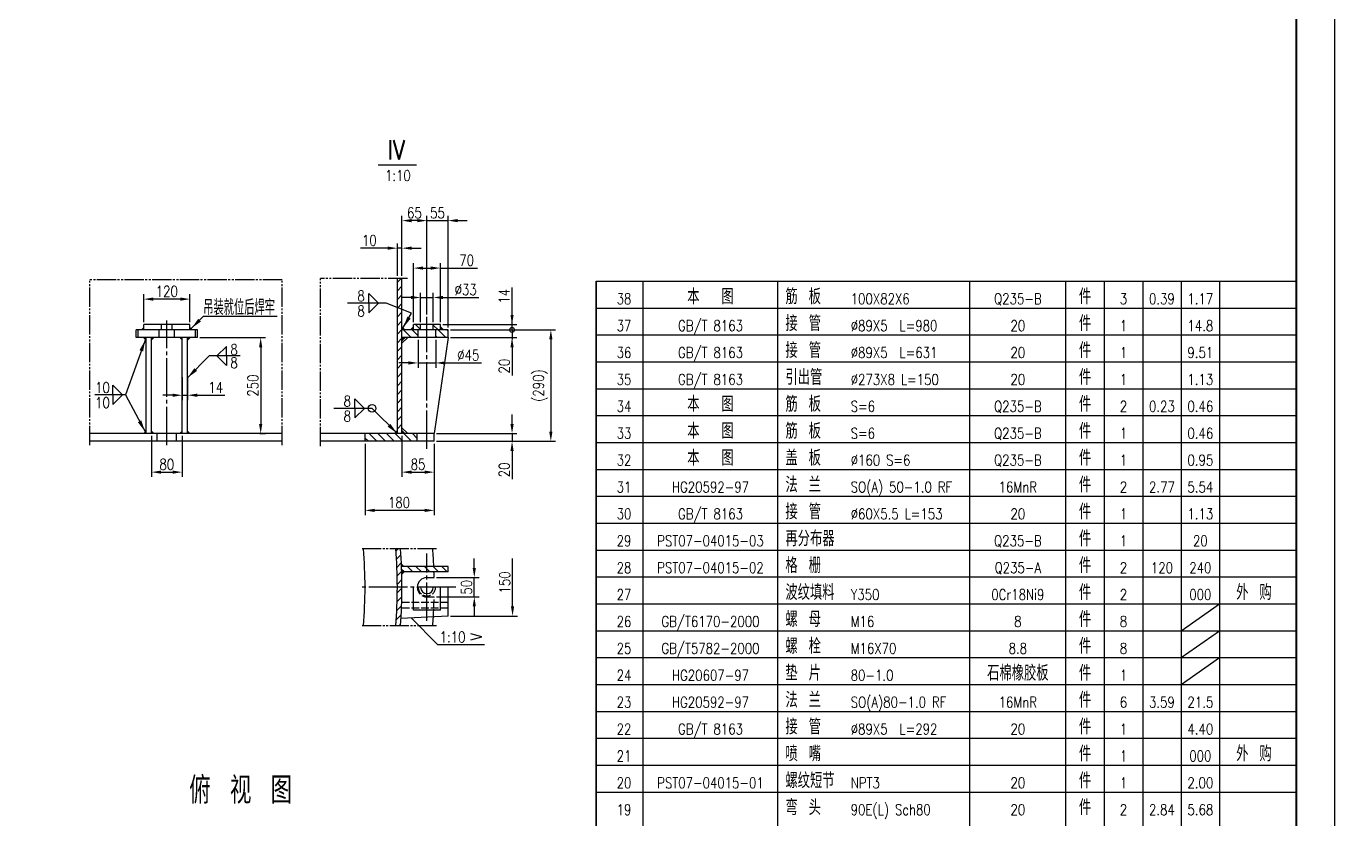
# Model space of a CAD drawing. Header units: millimetres. Extents: x 0 to 1411, y 0 to 841.
# Drawn here: x 253.4 to 594, y 199.7 to 406.1 of the extents above; entities that cross this region are included whole.
import ezdxf
from ezdxf.enums import TextEntityAlignment as Align

# ---------------------------------------------------------------- set-up
doc = ezdxf.new("R2010")
doc.units = ezdxf.units.MM
for name, pattern in [('CENTER', [12.6, 10, -0.8, 1, -0.8]), ('DASHED', [5, 4, -1]), ('PHANTOM', [14.4, 10, -0.8, 1, -0.8, 1, -0.8])]:
    doc.linetypes.add(name, pattern=pattern)
for name, color, linetype in [('1', 2, 'CENTER'), ('2', 1, 'Continuous'), ('3', 3, 'DASHED'), ('4', 7, 'PHANTOM')]:
    doc.layers.add(name, color=color, linetype=linetype)
doc.styles.add('HZ', font='txt.shx', dxfattribs={"width": 0.8, "bigfont": 'hztxt.shx'})
doc.styles.add('ROMANS', font='romans.shx', dxfattribs={"width": 0.8})
doc.dimstyles.new('ISO-25', dxfattribs={"dimtxt": 2.8, "dimasz": 2.5, "dimexe": 1.25, "dimexo": 0.625, "dimtad": 1, "dimtxsty": 'ROMANS', "dimcen": 2.5, "dimadec": 0, "dimazin": 0, "dimtfac": 1, "dimtmove": 0, "dimatfit": 3, "dimfxl": 0, "dimarcsym": 0})
pattern_1 = [(45, (0, 50), (-1.122532, 1.122532), [])]
pattern_2 = [(135, (0, 50), (-1.122532, -1.122532), [])]

# ---------------------------------------------------------------- blocks, each defined once
blk = doc.blocks.new('*D69')
at = {"color": 0, "lineweight": -2}
for p, q in [((379.85, 302.5), (379.85, 305)), ((360.23, 300), (381.1, 300)), ((379.85, 300), (379.85, 298)), ((360.23, 298), (381.1, 298)), ((379.85, 295.5), (379.85, 288.12))]:
    blk.add_line(p, q, dxfattribs=at)
at = {"color": 0}
for points in [[(379.44, 302.5), (380.27, 302.5), (379.85, 300)], [(379.44, 295.5), (380.27, 295.5), (379.85, 298)]]:
    blk.add_solid(points, dxfattribs=at)
at = {"layer": 'DEFPOINTS', "color": 0}
for p in [(359.6, 300), (359.6, 298), (379.85, 298)]:
    blk.add_point(p, dxfattribs=at)
at = {"color": 0, "insert": (377.83, 290.56), "char_height": 2.8, "attachment_point": 5, "rotation": 90, "line_spacing_factor": 4, "style": 'ROMANS'}
blk.add_mtext('20', dxfattribs=at)
blk = doc.blocks.new('*D70')
at = {"color": 0, "lineweight": -2}
for p, q in [((363.83, 327), (391.2, 327)), ((389.95, 324.5), (389.95, 300.5)), ((360.23, 298), (391.2, 298))]:
    blk.add_line(p, q, dxfattribs=at)
at = {"color": 0}
for points in [[(389.53, 324.5), (390.37, 324.5), (389.95, 327)], [(389.53, 300.5), (390.37, 300.5), (389.95, 298)]]:
    blk.add_solid(points, dxfattribs=at)
at = {"layer": 'DEFPOINTS', "color": 0}
for p in [(363.2, 327), (359.6, 298), (389.95, 298)]:
    blk.add_point(p, dxfattribs=at)
at = {"color": 0, "insert": (387.19, 312.5), "char_height": 2.8, "attachment_point": 5, "rotation": 90, "line_spacing_factor": 4, "style": 'ROMANS'}
blk.add_mtext('(290)', dxfattribs=at)
blk = doc.blocks.new('_DotSmall')
at = {"color": 0, "linetype": 'ByBlock', "const_width": 0.5}
blk.add_lwpolyline([(-0.0625, 0, 1), (0.0625, 0, 1)], format="xyb", close=True, dxfattribs=at)
blk = doc.blocks.new('*D71')
at = {"color": 0, "lineweight": -2}
for p, q in [((363.83, 327), (381.1, 327)), ((379.85, 327), (379.85, 329.5)), ((379.85, 327), (379.85, 325)), ((363.83, 325), (381.1, 325)), ((379.85, 322.5), (379.85, 315.12))]:
    blk.add_line(p, q, dxfattribs=at)
at = {"color": 0}
blk.add_solid([(379.44, 322.5), (380.27, 322.5), (379.85, 325)], dxfattribs=at)
at = {"layer": 'DEFPOINTS', "color": 0}
for p in [(363.2, 327), (363.2, 325), (379.85, 325)]:
    blk.add_point(p, dxfattribs=at)
at = {"color": 0, "lineweight": -2, "xscale": 2.5, "yscale": 2.5, "zscale": 2.5, "rotation": 270}
blk.add_blockref('_DotSmall', (379.85, 327), dxfattribs=at)
at = {"color": 0, "insert": (377.83, 317.56), "char_height": 2.8, "attachment_point": 5, "rotation": 90, "line_spacing_factor": 4, "style": 'ROMANS'}
blk.add_mtext('20', dxfattribs=at)
blk = doc.blocks.new('*D72')
at = {"color": 0, "lineweight": -2}
for p, q in [((379.85, 330.9), (379.85, 338.06)), ((361.83, 328.4), (381.1, 328.4)), ((363.83, 327), (381.1, 327)), ((379.85, 327), (379.85, 328.4)), ((379.85, 327), (379.85, 324.5))]:
    blk.add_line(p, q, dxfattribs=at)
at = {"color": 0}
blk.add_solid([(379.44, 330.9), (380.27, 330.9), (379.85, 328.4)], dxfattribs=at)
at = {"layer": 'DEFPOINTS', "color": 0}
for p in [(361.2, 328.4), (363.2, 327), (379.85, 328.4)]:
    blk.add_point(p, dxfattribs=at)
at = {"color": 0, "lineweight": -2, "xscale": 2.5, "yscale": 2.5, "zscale": 2.5, "rotation": 90}
blk.add_blockref('_DotSmall', (379.85, 327), dxfattribs=at)
at = {"color": 0, "insert": (377.83, 335.73), "char_height": 2.8, "attachment_point": 5, "rotation": 90, "line_spacing_factor": 4, "style": 'ROMANS'}
blk.add_mtext('14', dxfattribs=at)
blk = doc.blocks.new('*D73')
at = {"color": 0, "lineweight": -2}
for p, q in [((353.55, 335.43), (351.05, 335.43)), ((356.05, 329.03), (356.05, 336.68)), ((356.05, 335.43), (359.35, 335.43)), ((359.35, 329.03), (359.35, 336.68)), ((361.85, 335.43), (371.25, 335.43))]:
    blk.add_line(p, q, dxfattribs=at)
at = {"color": 0}
for points in [[(353.55, 335.85), (353.55, 335.02), (356.05, 335.43)], [(361.85, 335.85), (361.85, 335.02), (359.35, 335.43)]]:
    blk.add_solid(points, dxfattribs=at)
at = {"layer": 'DEFPOINTS', "color": 0}
for p in [(359.35, 335.43), (356.05, 328.4), (359.35, 328.4)]:
    blk.add_point(p, dxfattribs=at)
at = {"color": 0, "insert": (367.8, 336.06), "char_height": 2.8, "attachment_point": 8, "line_spacing_factor": 0.25, "style": 'ROMANS'}
blk.add_mtext('%%C33', dxfattribs=at)
blk = doc.blocks.new('*D74')
at = {"color": 0, "lineweight": -2}
for p, q in [((354.2, 329.03), (354.2, 344.34)), ((361.2, 329.03), (361.2, 344.34)), ((356.7, 343.09), (358.7, 343.09)), ((361.2, 343.09), (370.82, 343.09))]:
    blk.add_line(p, q, dxfattribs=at)
at = {"color": 0}
for points in [[(356.7, 343.51), (356.7, 342.67), (354.2, 343.09)], [(358.7, 343.51), (358.7, 342.67), (361.2, 343.09)]]:
    blk.add_solid(points, dxfattribs=at)
at = {"layer": 'DEFPOINTS', "color": 0}
for p in [(361.2, 343.09), (354.2, 328.4), (361.2, 328.4)]:
    blk.add_point(p, dxfattribs=at)
at = {"color": 0, "insert": (367.26, 345.11), "char_height": 2.8, "attachment_point": 5, "line_spacing_factor": 4, "style": 'ROMANS'}
blk.add_mtext(' 70', dxfattribs=at)
blk = doc.blocks.new('*D75')
at = {"color": 0, "lineweight": -2}
for p, q in [((351.2, 341.03), (351.2, 356.69)), ((355.2, 355.44), (353.7, 355.44)), ((357.7, 331.03), (357.7, 356.69))]:
    blk.add_line(p, q, dxfattribs=at)
at = {"color": 0}
for points in [[(353.7, 355.86), (353.7, 355.02), (351.2, 355.44)], [(355.2, 355.86), (355.2, 355.02), (357.7, 355.44)]]:
    blk.add_solid(points, dxfattribs=at)
at = {"layer": 'DEFPOINTS', "color": 0}
for p in [(351.2, 355.44), (351.2, 340.4), (357.7, 330.4)]:
    blk.add_point(p, dxfattribs=at)
at = {"color": 0, "insert": (354.45, 357.47), "char_height": 2.8, "attachment_point": 5, "line_spacing_factor": 4, "style": 'ROMANS'}
blk.add_mtext('65', dxfattribs=at)
blk = doc.blocks.new('*D76')
at = {"color": 0, "lineweight": -2}
for p, q in [((355.2, 355.44), (352.7, 355.44)), ((357.7, 331.03), (357.7, 356.69)), ((357.7, 355.44), (363.2, 355.44)), ((363.2, 327.62), (363.2, 356.69)), ((365.7, 355.44), (368.2, 355.44))]:
    blk.add_line(p, q, dxfattribs=at)
at = {"color": 0}
for points in [[(355.2, 355.86), (355.2, 355.02), (357.7, 355.44)], [(365.7, 355.86), (365.7, 355.02), (363.2, 355.44)]]:
    blk.add_solid(points, dxfattribs=at)
at = {"layer": 'DEFPOINTS', "color": 0}
for p in [(363.2, 355.44), (357.7, 330.4), (363.2, 327)]:
    blk.add_point(p, dxfattribs=at)
at = {"color": 0, "insert": (360.45, 357.47), "char_height": 2.8, "attachment_point": 5, "line_spacing_factor": 4, "style": 'ROMANS'}
blk.add_mtext('55', dxfattribs=at)
blk = doc.blocks.new('*D77')
at = {"color": 0, "lineweight": -2}
for p, q in [((341.6, 297.38), (341.6, 278.76)), ((359.6, 297.38), (359.6, 278.76)), ((357.1, 280.01), (344.1, 280.01))]:
    blk.add_line(p, q, dxfattribs=at)
at = {"color": 0}
for points in [[(344.1, 280.43), (344.1, 279.59), (341.6, 280.01)], [(357.1, 280.43), (357.1, 279.59), (359.6, 280.01)]]:
    blk.add_solid(points, dxfattribs=at)
at = {"layer": 'DEFPOINTS', "color": 0}
for p in [(341.6, 298), (359.6, 298), (341.6, 280.01)]:
    blk.add_point(p, dxfattribs=at)
at = {"color": 0, "insert": (353.32, 280.64), "char_height": 2.8, "attachment_point": 9, "line_spacing_factor": 4, "style": 'ROMANS'}
blk.add_mtext('180', dxfattribs=at)
blk = doc.blocks.new('*D78')
at = {"color": 0, "lineweight": -2}
for p, q in [((351.2, 299.38), (351.2, 288.72)), ((359.6, 297.38), (359.6, 288.72)), ((353.7, 289.97), (357.1, 289.97))]:
    blk.add_line(p, q, dxfattribs=at)
at = {"color": 0}
for points in [[(353.7, 290.39), (353.7, 289.55), (351.2, 289.97)], [(357.1, 290.39), (357.1, 289.55), (359.6, 289.97)]]:
    blk.add_solid(points, dxfattribs=at)
at = {"layer": 'DEFPOINTS', "color": 0}
for p in [(351.2, 300), (359.6, 298), (359.6, 289.97)]:
    blk.add_point(p, dxfattribs=at)
at = {"color": 0, "insert": (355.4, 292), "char_height": 2.8, "attachment_point": 5, "line_spacing_factor": 4, "style": 'ROMANS'}
blk.add_mtext('85', dxfattribs=at)
blk = doc.blocks.new('*D79')
at = {"color": 0, "lineweight": -2}
for p, q in [((286, 299.38), (286, 288.72)), ((294, 299.38), (294, 288.72)), ((288.5, 289.97), (291.5, 289.97))]:
    blk.add_line(p, q, dxfattribs=at)
at = {"color": 0}
for points in [[(288.5, 290.38), (288.5, 289.55), (286, 289.97)], [(291.5, 290.38), (291.5, 289.55), (294, 289.97)]]:
    blk.add_solid(points, dxfattribs=at)
at = {"layer": 'DEFPOINTS', "color": 0}
for p in [(286, 300), (294, 300), (294, 289.97)]:
    blk.add_point(p, dxfattribs=at)
at = {"color": 0, "insert": (290, 291.99), "char_height": 2.8, "attachment_point": 5, "line_spacing_factor": 4, "style": 'ROMANS'}
blk.add_mtext('80', dxfattribs=at)
blk = doc.blocks.new('*D80')
at = {"color": 0, "lineweight": -2}
for p, q in [((294, 314.71), (294, 308.74)), ((295.4, 314.62), (295.4, 308.74)), ((291.5, 309.99), (289, 309.99)), ((294, 309.99), (295.4, 309.99)), ((297.9, 309.99), (305.06, 309.99))]:
    blk.add_line(p, q, dxfattribs=at)
at = {"color": 0}
for points in [[(291.5, 310.4), (291.5, 309.57), (294, 309.99)], [(297.9, 310.4), (297.9, 309.57), (295.4, 309.99)]]:
    blk.add_solid(points, dxfattribs=at)
at = {"layer": 'DEFPOINTS', "color": 0}
for p in [(294, 315.33), (295.4, 315.25), (295.4, 309.99)]:
    blk.add_point(p, dxfattribs=at)
at = {"color": 0, "insert": (302.73, 312.01), "char_height": 2.8, "attachment_point": 5, "line_spacing_factor": 4, "style": 'ROMANS'}
blk.add_mtext('14', dxfattribs=at)
blk = doc.blocks.new('*D81')
at = {"color": 0, "lineweight": -2}
for p, q in [((284, 329.03), (284, 336.26)), ((293.5, 335.01), (286.5, 335.01)), ((296, 329.03), (296, 336.26))]:
    blk.add_line(p, q, dxfattribs=at)
at = {"color": 0}
for points in [[(286.5, 335.43), (286.5, 334.59), (284, 335.01)], [(293.5, 335.43), (293.5, 334.59), (296, 335.01)]]:
    blk.add_solid(points, dxfattribs=at)
at = {"layer": 'DEFPOINTS', "color": 0}
for p in [(284, 335.01), (284, 328.4), (296, 328.4)]:
    blk.add_point(p, dxfattribs=at)
at = {"color": 0, "insert": (290, 337.03), "char_height": 2.8, "attachment_point": 5, "line_spacing_factor": 4, "style": 'ROMANS'}
blk.add_mtext('120', dxfattribs=at)
blk = doc.blocks.new('*D82')
at = {"color": 0, "lineweight": -2}
for p, q in [((355.4, 324.38), (355.4, 317.14)), ((360, 324.38), (360, 317.14)), ((352.9, 318.39), (350.4, 318.39)), ((355.4, 318.39), (360, 318.39)), ((362.5, 318.39), (371.9, 318.39))]:
    blk.add_line(p, q, dxfattribs=at)
at = {"color": 0}
for points in [[(352.9, 318.81), (352.9, 317.98), (355.4, 318.39)], [(362.5, 318.81), (362.5, 317.98), (360, 318.39)]]:
    blk.add_solid(points, dxfattribs=at)
at = {"layer": 'DEFPOINTS', "color": 0}
for p in [(355.4, 325), (360, 325), (360, 318.39)]:
    blk.add_point(p, dxfattribs=at)
at = {"color": 0, "insert": (368.45, 320.42), "char_height": 2.8, "attachment_point": 5, "line_spacing_factor": 4, "style": 'ROMANS'}
blk.add_mtext('%%C45', dxfattribs=at)
blk = doc.blocks.new('*D83')
at = {"color": 0, "lineweight": -2}
for p, q in [((347.5, 348.27), (340.44, 348.27)), ((350, 341.03), (350, 349.52)), ((351.2, 348.27), (350, 348.27)), ((351.2, 341.03), (351.2, 349.52)), ((353.7, 348.27), (356.2, 348.27))]:
    blk.add_line(p, q, dxfattribs=at)
at = {"color": 0}
for points in [[(347.5, 348.68), (347.5, 347.85), (350, 348.27)], [(353.7, 348.68), (353.7, 347.85), (351.2, 348.27)]]:
    blk.add_solid(points, dxfattribs=at)
at = {"layer": 'DEFPOINTS', "color": 0}
for p in [(350, 348.27), (350, 340.4), (351.2, 340.4)]:
    blk.add_point(p, dxfattribs=at)
at = {"color": 0, "insert": (342.72, 350.29), "char_height": 2.8, "attachment_point": 5, "line_spacing_factor": 4, "style": 'ROMANS'}
blk.add_mtext('10', dxfattribs=at)
blk = doc.blocks.new('*D84')
at = {"color": 0, "lineweight": -2}
for p, q in [((298.63, 325), (315.68, 325)), ((314.43, 322.5), (314.43, 302.5)), ((314.18, 300), (315.68, 300))]:
    blk.add_line(p, q, dxfattribs=at)
at = {"color": 0}
for points in [[(314.01, 322.5), (314.84, 322.5), (314.43, 325)], [(314.01, 302.5), (314.84, 302.5), (314.43, 300)]]:
    blk.add_solid(points, dxfattribs=at)
at = {"layer": 'DEFPOINTS', "color": 0}
for p in [(298, 325), (313.56, 300), (314.43, 300)]:
    blk.add_point(p, dxfattribs=at)
at = {"color": 0, "insert": (313.8, 312.5), "char_height": 2.8, "attachment_point": 8, "rotation": 90, "line_spacing_factor": 0.25, "style": 'ROMANS'}
blk.add_mtext('250', dxfattribs=at)
blk = doc.blocks.new('*D85')
at = {"color": 0, "lineweight": -2}
for p, q in [((370.03, 265), (370.03, 267.5)), ((360.2, 262.5), (371.28, 262.5)), ((370.03, 257.5), (370.03, 262.5)), ((360.2, 257.5), (371.28, 257.5)), ((370.03, 255), (370.03, 252.5))]:
    blk.add_line(p, q, dxfattribs=at)
at = {"color": 0}
for points in [[(369.61, 265), (370.44, 265), (370.03, 262.5)], [(369.61, 255), (370.44, 255), (370.03, 257.5)]]:
    blk.add_solid(points, dxfattribs=at)
at = {"layer": 'DEFPOINTS', "color": 0}
for p in [(359.58, 262.5), (370.03, 262.5), (359.58, 257.5)]:
    blk.add_point(p, dxfattribs=at)
at = {"color": 0, "insert": (368, 260), "char_height": 2.8, "attachment_point": 5, "rotation": 90, "style": 'ROMANS'}
blk.add_mtext('50', dxfattribs=at)
blk = doc.blocks.new('*D86')
at = {"color": 0, "lineweight": -2}
for p, q in [((379.98, 255), (379.98, 267.5)), ((363.83, 252.5), (381.23, 252.5))]:
    blk.add_line(p, q, dxfattribs=at)
at = {"color": 0}
blk.add_solid([(379.57, 255), (380.4, 255), (379.98, 252.5)], dxfattribs=at)
at = {"layer": 'DEFPOINTS', "color": 0}
for p in [(363.2, 267.5), (379.98, 267.5), (363.2, 252.5)]:
    blk.add_point(p, dxfattribs=at)
at = {"color": 0, "insert": (377.96, 261.25), "char_height": 2.8, "attachment_point": 5, "rotation": 90, "style": 'ROMANS'}
blk.add_mtext('150', dxfattribs=at)
blk = doc.blocks.new('_None')

msp = doc.modelspace()

# ---------------------------------------------------------------- hatches: boundary and pattern name
h = msp.add_hatch()
h.set_pattern_fill('ANSI31', color=256, scale=0.5, style=0)
h.set_pattern_definition(pattern_1)
h.paths.add_polyline_path([(351.2, 340.4), (350, 340.4), (350, 332.7882), (351.2, 332.31531)])
h.paths.add_polyline_path([(350, 300), (351.2, 300), (351.2, 332.31531), (350, 332.7882)])
h = msp.add_hatch()
h.set_pattern_fill('ANSI31', color=256, scale=0.5, angle=90, style=0)
h.set_pattern_definition(pattern_2)
h.paths.add_polyline_path([(355.4, 327), (351.2, 327), (351.2, 325), (355.4, 325)])
h.paths.add_polyline_path([(363.2, 325), (363.2, 327), (360, 327), (360, 325)])
h = msp.add_hatch()
h.set_pattern_fill('ANSI31', color=256, scale=0.5, angle=90, style=0)
h.set_pattern_definition(pattern_2)
h.paths.add_polyline_path([(354.2, 328.4), (354.2, 327), (356.05, 327), (356.05, 328.4)])
h.paths.add_polyline_path([(359.35, 328.4), (359.35, 327), (361.2, 327), (361.2, 328.4)])
h = msp.add_hatch()
h.set_pattern_fill('ANSI31', color=256, scale=0.5, angle=90, style=0)
h.set_pattern_definition(pattern_2)
h.paths.add_polyline_path([(355.2, 298), (355.2, 300), (341.6, 300), (341.6, 298)])
h = msp.add_hatch()
h.set_pattern_fill('ANSI31', color=256, scale=0.5, style=0)
h.set_pattern_definition(pattern_1)
h.paths.add_polyline_path([(350.78675, 270), (349.58261, 270, -0.020860547), (350, 260), (351.2, 260, 0.020653474)])
h.paths.add_polyline_path([(351.2, 260), (350, 260, -0.020860547), (349.58261, 250), (350.78675, 250, 0.020653474)])
h = msp.add_hatch()
h.set_pattern_fill('ANSI31', color=256, scale=0.5, angle=90, style=0)
h.set_pattern_definition(pattern_2)
h.paths.add_polyline_path([(351.07964, 265.4, -0.002889987), (351.13398, 264), (357.7, 264), (357.7, 265.4)])
h.paths.add_polyline_path([(363.2, 264), (363.2, 265.4), (357.7, 265.4), (357.7, 264)])

# ---------------------------------------------------------------- linework, layer by layer
for p, q in [((594, 0), (594, 841)), ((345, 370), (355, 370)), ((401.75, 339.6875), (584, 339.6875)), ((404, 339.6875), (584, 339.6875)), ((404, 339.6875), (584, 339.6875)), ((404, 339.6875), (584, 339.6875)), ((404, 339.6875), (584, 339.6875)), ((404, 339.6875), (584, 339.6875)), ((404, 339.6875), (584, 339.6875)), ((404, 339.6875), (584, 339.6875)), ((404, 339.6875), (584, 339.6875)), ((414, 65.6875), (414, 339.6875)), ((449, 65.6875), (449, 339.6875)), ((499, 65.6875), (499, 339.6875)), ((524, 65.6875), (524, 339.6875)), ((534, 339.6875), (534, 65.6875)), ((544, 339.6875), (544, 65.6875)), ((554, 339.6875), (554, 65.6875)), ((564, 339.6875), (564, 65.6875)), ((584, 65.6875), (584, 339.6875)), ((401.75, 332.6875), (584, 332.6875)), ((401.75, 325.6875), (584, 325.6875)), ((401.75, 318.6875), (584, 318.6875)), ((401.75, 311.6875), (584, 311.6875)), ((401.75, 304.6875), (584, 304.6875)), ((401.75, 297.6875), (584, 297.6875)), ((401.75, 290.6875), (584, 290.6875)), ((401.75, 283.6875), (584, 283.6875)), ((401.75, 276.6875), (584, 276.6875)), ((401.75, 269.6875), (584, 269.6875)), ((401.75, 262.6875), (584, 262.6875)), ((401.75, 255.6875), (584, 255.6875)), ((554, 248.6875), (564, 255.6875)), ((401.75, 248.6875), (584, 248.6875)), ((554, 241.6875), (564, 248.6875)), ((401.75, 241.6875), (584, 241.6875)), ((554, 234.6875), (564, 241.6875)), ((401.75, 234.6875), (584, 234.6875)), ((401.75, 227.6875), (584, 227.6875)), ((401.75, 220.6875), (584, 220.6875)), ((401.75, 213.6875), (584, 213.6875)), ((401.75, 206.6875), (584, 206.6875))]:
    msp.add_line(p, q)
at = {"ltscale": 0.5}
for p, q in [((347.04672, 333.95201), (337.04672, 333.95201)), ((342.57476, 333.95201), (342.57476, 336.45201)), ((342.57476, 336.45201), (345.07476, 333.95201)), ((342.57476, 333.95201), (342.57476, 331.45201)), ((342.57476, 331.45201), (345.07476, 333.95201)), ((353.7, 331.33013), (347.04672, 333.95201)), ((296, 327), (299.53553, 330.53553)), ((299.53553, 330.53553), (318.72703, 330.53553)), ((351.2, 327), (353.7, 331.33013)), ((284.6, 325), (279.27069, 310.08683)), ((295.4, 314.54479), (301.05685, 320.20164)), ((309.05685, 320.20164), (301.05685, 320.20164)), ((305.53167, 322.70164), (303.03167, 320.20164)), ((305.53167, 317.70164), (303.03167, 320.20164)), ((305.53167, 320.20164), (305.53167, 322.70164)), ((305.53167, 320.20164), (305.53167, 317.70164)), ((279.27069, 310.08683), (271.27069, 310.08683)), ((275.98851, 310.08683), (275.98851, 312.58683)), ((275.98851, 312.58683), (278.48851, 310.08683)), ((275.98851, 310.08683), (275.98851, 307.58683)), ((275.98851, 307.58683), (278.48851, 310.08683)), ((279.27069, 310.08683), (284.6, 300)), ((343.43372, 306.56628), (333.43372, 306.56628)), ((338.96176, 306.56628), (338.96176, 309.06628)), ((338.96176, 309.06628), (341.46176, 306.56628)), ((338.96176, 306.56628), (338.96176, 304.06628)), ((338.96176, 304.06628), (341.46176, 306.56628)), ((350, 300), (343.43372, 306.56628)), ((353.58542, 252.01927), (360.47284, 245.13185)), ((372.02131, 247.0643), (369.12354, 247.84075)), ((369.12354, 246.28784), (372.02131, 247.0643)), ((360.47284, 245.13185), (372.68254, 245.13185))]:
    msp.add_line(p, q, dxfattribs=at)
at = {"const_width": 0.5}
msp.add_lwpolyline([(25, 10), (584, 10), (584, 831), (25, 831)], close=True, dxfattribs=at)
at = {"ltscale": 0.5}
msp.add_circle((343.43372, 306.56628), 1, dxfattribs=at)
for points in [[(351.55355, 327.61237), (352.62054, 330.46045), (353.48657, 329.96045)], [(284, 327.85), (284, 327), (283.15, 327)], [(296, 327.85), (296, 327), (296.85, 327)], [(296.425, 327.425), (298.89987, 329.19277), (298.19277, 329.89987)], [(352.2, 327), (351.2, 327), (351.2, 328)], [(354.2, 328), (354.2, 327), (353.2, 327)], [(361.2, 328), (361.2, 327), (362.2, 327)], [(284.37622, 324.37378), (283.83751, 321.38049), (282.89584, 321.717)], [(283.75, 325), (284.6, 325), (284.6, 324.15)], [(286, 325), (286, 324.15), (286.85, 325)], [(294, 325), (294, 324.15), (293.15, 325)], [(296.25, 325), (295.4, 325), (295.4, 324.15)], [(352.2, 325), (351.2, 325), (351.2, 324)], [(295.4, 314.54479), (297.16777, 317.01966), (297.87487, 316.31255)], [(284.30616, 300.55616), (282.46262, 302.97512), (283.3468, 303.44227)], [(284.6, 300.85), (284.6, 300), (283.75, 300)], [(286, 300.85), (286, 300), (286.85, 300)], [(294, 300.85), (294, 300), (293.15, 300)], [(295.4, 300.85), (295.4, 300), (296.25, 300)], [(349.95097, 300.04903), (347.4761, 301.8168), (348.1832, 302.5239)], [(350, 301), (350, 300), (349, 300)], [(351.2, 301), (351.2, 300), (352.2, 300)], [(351.05242, 266.25), (351.0884, 265.4), (351.93903, 265.4)], [(351.98433, 264), (351.13398, 264), (351.13398, 263.15)]]:
    msp.add_solid(points, dxfattribs=at)
at = {"layer": '1', "color": 0}
for p, q in [((357.7, 296), (357.7, 330.4)), ((290, 297), (290, 329.4)), ((357.7, 251.22375), (357.7, 268.77625)), ((365.2, 260), (340.6, 260))]:
    msp.add_line(p, q, dxfattribs=at)
at = {"layer": '2', "ltscale": 0.5}
for p, q in [((350, 300), (350, 340.4)), ((351.2, 300), (351.2, 340.4)), ((298, 327), (282, 327)), ((282, 325), (282, 327)), ((282.5, 325), (282.5, 327)), ((296, 328.4), (284, 328.4)), ((284, 327), (284, 328.4)), ((296, 327), (296, 328.4)), ((297.5, 325), (297.5, 327)), ((298, 325), (298, 327)), ((363.2, 327), (351.2, 327)), ((361.2, 328.4), (354.2, 328.4)), ((354.2, 327), (354.2, 328.4)), ((355.4, 325), (355.4, 327)), ((356.05, 327), (356.05, 328.4)), ((359.35, 327), (359.35, 328.4)), ((360, 325), (360, 327)), ((361.2, 327), (361.2, 328.4)), ((363.2, 325), (363.2, 327)), ((298, 325), (282, 325)), ((284.6, 300), (284.6, 325)), ((286, 300), (286, 325)), ((294, 300), (294, 325)), ((295.4, 300), (295.4, 325)), ((363.2, 325), (351.2, 325)), ((352.7, 325), (351.2, 323.5)), ((363.2, 325), (359.6, 300)), ((320, 300), (270, 300)), ((287.5, 298), (287.5, 300)), ((292.5, 298), (292.5, 300)), ((359.6, 300), (330, 300)), ((341.6, 298), (341.6, 300)), ((351.2, 301.5), (352.7, 300)), ((355.2, 298), (355.2, 300)), ((359.6, 298), (359.6, 300)), ((320, 298), (270, 298)), ((359.6, 298), (330, 298)), ((363.2, 265.4), (351.0884, 265.4)), ((363.2, 264), (351.13398, 264)), ((357.7, 262.5), (359.57589, 262.5)), ((363.2, 264), (363.2, 265.4)), ((354.2, 254), (354.2, 260)), ((361.2, 254), (361.2, 260)), ((363.2, 252.5), (363.2, 260)), ((363.2, 252.5), (350.92812, 251.88641)), ((361.2, 254), (354.2, 254))]:
    msp.add_line(p, q, dxfattribs=at)
at = {"layer": '2', "const_width": 0.5}
msp.add_lwpolyline([(401.75, 65.6875), (401.75, 339.6875)], dxfattribs=at)
at = {"layer": '2', "ltscale": 0.5}
for centre, radius, start, end in [((230, 260), 111.6, 354.8590743, 5.1409257), ((230, 260), 120, 355.2198082, 4.7801918), ((230, 260), 121.2, 355.2672453, 4.7327547), ((230, 260), 129.6, 2.3880155, 4.4253693), ((357.7, 260), 2.5, 90, 180), ((230, 260), 129.6, 1.1053112, 1.7686691), ((357.7, 260), 1.65, 180, 0), ((230, 260), 129.6, 355.5746307, 356.5976458)]:
    msp.add_arc(centre, radius, start, end, dxfattribs=at)
at = {"layer": '3', "color": 0, "ltscale": 0.5}
for p, q in [((288, 325), (288, 327)), ((288.65, 327), (288.65, 328.4)), ((291.35, 327), (291.35, 328.4)), ((292, 325), (292, 327)), ((363.2, 256), (351.13398, 256)), ((357.7, 257.5), (359.57589, 257.5)), ((363.2, 254.6), (351.0884, 254.6))]:
    msp.add_line(p, q, dxfattribs=at)
for centre, radius, start, end in [((357.7, 260), 2.5, 180, 270), ((357.7, 260), 2.25, 180, 0), ((230, 260), 129.6, 356.5976458, 358.8946888)]:
    msp.add_arc(centre, radius, start, end, dxfattribs=at)
at = {"layer": '4', "ltscale": 0.5}
for p, q in [((270, 297), (270, 340)), ((320, 340), (270, 340)), ((320, 297), (320, 340)), ((352.61067, 340.4), (330, 340.4)), ((330, 296.73594), (330, 340.4)), ((360.21659, 270), (340.6, 270)), ((360.21659, 250), (340.6, 250))]:
    msp.add_line(p, q, dxfattribs=at)

# ---------------------------------------------------------------- texts
at = {"ltscale": 0.5, "style": 'ROMANS', "width": 0.8}
msp.add_text('1:10', height=2.8, dxfattribs=at).set_placement((350.14244, 365.77261), align=Align.CENTER)
at = {"ltscale": 0.5}
for s, height, style, width, p in [('8', 2.8, 'ROMANS', 0.8, (339.60701, 334.45201)), ('吊装就位后焊牢', 4, 'HZ', 0.666667, (299.47445, 330.87326)), ('8', 2.8, 'ROMANS', 0.8, (339.60701, 330.5176)), ('8', 2.8, 'ROMANS', 0.8, (306.54786, 320.47285)), ('8', 2.8, 'ROMANS', 0.8, (306.54786, 317.04177)), ('10', 2.8, 'ROMANS', 0.8, (271.33694, 310.58683)), ('10', 2.8, 'ROMANS', 0.8, (271.33694, 306.65242)), ('8', 2.8, 'ROMANS', 0.8, (335.994, 307.06628)), ('8', 2.8, 'ROMANS', 0.8, (335.994, 303.13187)), ('1:10', 2.8, 'ROMANS', 0.8, (361.01379, 245.6514))]:
    msp.add_text(s, height=height, dxfattribs=dict(at, style=style, width=width)).set_placement(p)
at = {"width": 0.8}
for s, height, style, p in [('本  图', 4, 'HZ', (431.5, 333.6875)), ('件', 4, 'HZ', (529, 333.6875)), ('38', 2.8, 'ROMANS', (409, 333.6875)), ('Q235-B', 2.8, 'ROMANS', (511.5, 333.6875)), ('3', 2.8, 'ROMANS', (539, 333.6875)), ('0.39', 2.8, 'ROMANS', (549, 333.6875)), ('1.17', 2.8, 'ROMANS', (559, 333.6875)), ('件', 4, 'HZ', (529, 326.6875)), ('37', 2.8, 'ROMANS', (409, 326.6875)), ('GB/T 8163', 2.8, 'ROMANS', (431.5, 326.6875)), ('20', 2.8, 'ROMANS', (511.5, 326.6875)), ('1', 2.8, 'ROMANS', (539, 326.6875)), ('14.8', 2.8, 'ROMANS', (559, 326.6875)), ('件', 4, 'HZ', (529, 319.6875)), ('36', 2.8, 'ROMANS', (409, 319.6875)), ('GB/T 8163', 2.8, 'ROMANS', (431.5, 319.6875)), ('20', 2.8, 'ROMANS', (511.5, 319.6875)), ('1', 2.8, 'ROMANS', (539, 319.6875)), ('9.51', 2.8, 'ROMANS', (559, 319.6875)), ('件', 4, 'HZ', (529, 312.6875)), ('35', 2.8, 'ROMANS', (409, 312.6875)), ('GB/T 8163', 2.8, 'ROMANS', (431.5, 312.6875)), ('20', 2.8, 'ROMANS', (511.5, 312.6875)), ('1', 2.8, 'ROMANS', (539, 312.6875)), ('1.13', 2.8, 'ROMANS', (559, 312.6875)), ('本  图', 4, 'HZ', (431.5, 305.6875)), ('件', 4, 'HZ', (529, 305.6875)), ('34', 2.8, 'ROMANS', (409, 305.6875)), ('Q235-B', 2.8, 'ROMANS', (511.5, 305.6875)), ('2', 2.8, 'ROMANS', (539, 305.6875)), ('0.23', 2.8, 'ROMANS', (549, 305.6875)), ('0.46', 2.8, 'ROMANS', (559, 305.6875)), ('33', 2.8, 'ROMANS', (409, 298.6875)), ('本  图', 4, 'HZ', (431.5, 298.6875)), ('Q235-B', 2.8, 'ROMANS', (511.5, 298.6875)), ('件', 4, 'HZ', (529, 298.6875)), ('1', 2.8, 'ROMANS', (539, 298.6875)), ('0.46', 2.8, 'ROMANS', (559, 298.6875)), ('32', 2.8, 'ROMANS', (409, 291.6875)), ('本  图', 4, 'HZ', (431.5, 291.6875)), ('Q235-B', 2.8, 'ROMANS', (511.5, 291.6875)), ('件', 4, 'HZ', (529, 291.6875)), ('1', 2.8, 'ROMANS', (539, 291.6875)), ('0.95', 2.8, 'ROMANS', (559, 291.6875)), ('31', 2.8, 'ROMANS', (409, 284.6875)), ('HG20592-97', 2.8, 'ROMANS', (431.5, 284.6875)), ('16MnR', 2.8, 'ROMANS', (511.5, 284.6875)), ('件', 4, 'HZ', (529, 284.6875)), ('2', 2.8, 'ROMANS', (539, 284.6875)), ('2.77', 2.8, 'ROMANS', (549, 284.6875)), ('5.54', 2.8, 'ROMANS', (559, 284.6875)), ('30', 2.8, 'ROMANS', (409, 277.6875)), ('GB/T 8163', 2.8, 'ROMANS', (431.5, 277.6875)), ('20', 2.8, 'ROMANS', (511.5, 277.6875)), ('件', 4, 'HZ', (529, 277.6875)), ('1', 2.8, 'ROMANS', (539, 277.6875)), ('1.13', 2.8, 'ROMANS', (559, 277.6875)), ('29', 2.8, 'ROMANS', (409, 270.6875)), ('PST07-04015-03', 2.8, 'ROMANS', (431.5, 270.6875)), ('Q235-B', 2.8, 'ROMANS', (511.5, 270.6875)), ('件', 4, 'HZ', (529, 270.6875)), ('1', 2.8, 'ROMANS', (539, 270.6875)), ('20', 2.8, 'ROMANS', (559, 270.6875)), ('28', 2.8, 'ROMANS', (409, 263.6875)), ('PST07-04015-02', 2.8, 'ROMANS', (431.5, 263.6875)), ('Q235-A', 2.8, 'ROMANS', (511.5, 263.6875)), ('件', 4, 'HZ', (529, 263.6875)), ('2', 2.8, 'ROMANS', (539, 263.6875)), ('120', 2.8, 'ROMANS', (549, 263.6875)), ('240', 2.8, 'ROMANS', (559, 263.6875)), ('27', 2.8, 'ROMANS', (409, 256.6875)), ('0Cr18Ni9', 2.8, 'ROMANS', (511.5, 256.6875)), ('件', 4, 'HZ', (529, 256.6875)), ('2', 2.8, 'ROMANS', (539, 256.6875)), ('000', 2.8, 'ROMANS', (559, 256.6875)), ('外 购', 4, 'HZ', (572.9441, 256.6875)), ('26', 2.8, 'ROMANS', (409, 249.6875)), ('GB/T6170-2000', 2.8, 'ROMANS', (431.5, 249.6875)), ('8', 2.8, 'ROMANS', (511.5, 249.6875)), ('件', 4, 'HZ', (529, 249.6875)), ('8', 2.8, 'ROMANS', (539, 249.6875)), ('25', 2.8, 'ROMANS', (409, 242.6875)), ('GB/T5782-2000', 2.8, 'ROMANS', (431.5, 242.6875)), ('8.8', 2.8, 'ROMANS', (511.5, 242.6875)), ('件', 4, 'HZ', (529, 242.6875)), ('8', 2.8, 'ROMANS', (539, 242.6875)), ('24', 2.8, 'ROMANS', (409, 235.6875)), ('HG20607-97', 2.8, 'ROMANS', (431.5, 235.6875)), ('石棉橡胶板', 4, 'HZ', (511.5, 235.6875)), ('件', 4, 'HZ', (529, 235.6875)), ('1', 2.8, 'ROMANS', (539, 235.6875)), ('件', 4, 'HZ', (529, 228.6875)), ('23', 2.8, 'ROMANS', (409, 228.6875)), ('HG20592-97', 2.8, 'ROMANS', (431.5, 228.6875)), ('16MnR', 2.8, 'ROMANS', (511.5, 228.6875)), ('6', 2.8, 'ROMANS', (539, 228.6875)), ('3.59', 2.8, 'ROMANS', (549, 228.6875)), ('21.5', 2.8, 'ROMANS', (559, 228.6875)), ('GB/T 8163', 2.8, 'ROMANS', (431.5, 221.6875)), ('件', 4, 'HZ', (529, 221.6875)), ('22', 2.8, 'ROMANS', (409, 221.6875)), ('20', 2.8, 'ROMANS', (511.5, 221.6875)), ('1', 2.8, 'ROMANS', (539, 221.6875)), ('4.40', 2.8, 'ROMANS', (559, 221.6875)), ('件', 4, 'HZ', (529, 214.6875)), ('外 购', 4, 'HZ', (572.9441, 214.6875)), ('21', 2.8, 'ROMANS', (409, 214.6875)), ('1', 2.8, 'ROMANS', (539, 214.6875)), ('000', 2.8, 'ROMANS', (559, 214.6875)), ('件', 4, 'HZ', (529, 207.6875)), ('20', 2.8, 'ROMANS', (409, 207.6875)), ('PST07-04015-01', 2.8, 'ROMANS', (431.5, 207.6875)), ('20', 2.8, 'ROMANS', (511.5, 207.6875)), ('1', 2.8, 'ROMANS', (539, 207.6875)), ('2.00', 2.8, 'ROMANS', (559, 207.6875)), ('件', 4, 'HZ', (529, 200.6875)), ('19', 2.8, 'ROMANS', (409, 200.6875)), ('20', 2.8, 'ROMANS', (511.5, 200.6875)), ('2', 2.8, 'ROMANS', (539, 200.6875)), ('2.84', 2.8, 'ROMANS', (549, 200.6875)), ('5.68', 2.8, 'ROMANS', (559, 200.6875))]:
    msp.add_text(s, height=height, dxfattribs=dict(at, style=style)).set_placement(p, align=Align.CENTER)
for s, height, style, p in [('筋 板', 4, 'HZ', (451, 333.6875)), ('100X82X6', 2.8, 'ROMANS', (468, 333.6875)), ('接 管', 4, 'HZ', (451, 326.6875)), ('%%C89X5  L=980', 2.8, 'ROMANS', (468, 326.6875)), ('接 管', 4, 'HZ', (451, 319.6875)), ('%%C89X5  L=631', 2.8, 'ROMANS', (468, 319.6875)), ('引出管', 4, 'HZ', (451, 312.6875)), ('%%C273X8 L=150', 2.8, 'ROMANS', (468, 312.6875)), ('筋 板', 4, 'HZ', (451, 305.6875)), ('S=6', 2.8, 'ROMANS', (468, 305.6875)), ('筋 板', 4, 'HZ', (451, 298.6875)), ('S=6', 2.8, 'ROMANS', (468, 298.6875)), ('盖 板', 4, 'HZ', (451, 291.6875)), ('%%C160 S=6', 2.8, 'ROMANS', (468, 291.6875)), ('法 兰', 4, 'HZ', (451, 284.6875)), ('SO(A) 50-1.0 RF', 2.8, 'ROMANS', (468, 284.6875)), ('接 管', 4, 'HZ', (451, 277.6875)), ('%%C60X5.5 L=153', 2.8, 'ROMANS', (468, 277.6875)), ('再分布器', 4, 'HZ', (451, 270.6875)), ('格 栅', 4, 'HZ', (451, 263.6875)), ('波纹填料', 4, 'HZ', (451, 256.6875)), ('Y350', 2.8, 'ROMANS', (468, 256.6875)), ('螺 母', 4, 'HZ', (451, 249.6875)), ('M16', 2.8, 'ROMANS', (468, 249.6875)), ('螺 栓', 4, 'HZ', (451, 242.6875)), ('M16X70', 2.8, 'ROMANS', (468, 242.6875)), ('垫 片', 4, 'HZ', (451, 235.6875)), ('80-1.0', 2.8, 'ROMANS', (468, 235.6875)), ('法 兰', 4, 'HZ', (451, 228.6875)), ('SO(A)80-1.0 RF', 2.8, 'ROMANS', (468, 228.6875)), ('接 管', 4, 'HZ', (451, 221.6875)), ('%%C89X5  L=292', 2.8, 'ROMANS', (468, 221.6875)), ('喷 嘴', 4, 'HZ', (451, 214.6875)), ('螺纹短节', 4, 'HZ', (451, 207.6875)), ('NPT3', 2.8, 'ROMANS', (468, 207.6875)), ('弯 头', 4, 'HZ', (451, 200.6875)), ('90E(L) Sch80', 2.8, 'ROMANS', (468, 200.6875))]:
    msp.add_text(s, height=height, dxfattribs=dict(at, style=style)).set_placement(p)
at = {"layer": '2', "style": 'HZ', "width": 0.8}
for s, height, p in [('IV', 5, (347.46634, 371.38599)), ('俯 视 图', 7, (295.82095, 203.65384))]:
    msp.add_text(s, height=height, dxfattribs=at).set_placement(p)

# ---------------------------------------------------------------- dimensions: what is measured, and where the dimension line sits
at = {"ltscale": 0.5}
for base, p1, p2, angle, text, picture, middle in [((351.2, 355.44061), (357.7, 330.4), (351.2, 340.4), 180, '65', '*D75', (354.45, 357.46561)), ((363.2, 355.44061), (357.7, 330.4), (363.2, 327), 180, '55', '*D76', (360.45, 357.46561)), ((361.2, 343.08933), (354.2, 328.4), (361.2, 328.4), 180, ' 70', '*D74', (367.25833, 345.11433)), ((350, 348.26603), (351.2, 340.4), (350, 340.4), 180, '10', '*D83', (342.72167, 350.29103)), ((284, 335.00943), (296, 328.4), (284, 328.4), 180, '120', '*D81', (290, 337.03443)), ((359.35, 335.43494), (356.05, 328.4), (359.35, 328.4), 180, '%%C33', '*D73', (367.80167, 337.45994)), ((389.95101, 298), (363.2, 327), (359.6, 298), 90, '(290)', '*D70', (387.19268, 312.5)), ((314.42588, 300), (298, 325), (313.55952, 300), 90, '250', '*D84', (312.40088, 312.5)), ((360, 318.39446), (355.4, 325), (360, 325), 180, '%%C45', '*D82', (368.45167, 320.41946)), ((295.4, 309.98824), (294, 315.33344), (295.4, 315.24714), 180, '14', '*D80', (302.73167, 312.01324)), ((379.85412, 298), (359.6, 300), (359.6, 298), 90, '20', '*D69', (377.82912, 290.56167)), ((294, 289.96706), (286, 300), (294, 300), 180, '80', '*D79', (290, 291.99206)), ((359.6, 289.97042), (351.2, 300), (359.6, 298), 180, '85', '*D78', (355.4, 291.99542)), ((341.6, 280.01013), (359.6, 298), (341.6, 298), 180, '180', '*D77', (350.6, 282.03513)), ((370.02562, 262.5), (359.57589, 257.5), (359.57589, 262.5), 90, '50', '*D85', (368.00062, 260))]:
    dim = msp.add_linear_dim(base=base, p1=p1, p2=p2, angle=angle, text=text, dimstyle='ISO-25', dxfattribs=at)
    dim.commit()
    dim.dimension.update_dxf_attribs({"geometry": picture, "text_midpoint": middle})
for base, p1, p2, text, override, picture, middle in [((379.85412, 328.4), (363.2, 327), (361.2, 328.4), '14', {"dimblk1": 'DotSmall', "dimsah": 1}, '*D72', (377.82912, 335.73167)), ((379.85412, 325), (363.2, 327), (363.2, 325), '20', {"dimblk1": 'DotSmall', "dimsah": 1}, '*D71', (377.82912, 317.56167)), ((379.98246, 267.5), (363.2, 252.5), (363.2, 267.5), '150', {"dimblk2": 'None', "dimsah": 1, "dimse2": 1}, '*D86', (377.95746, 261.25))]:
    dim = msp.add_linear_dim(base=base, p1=p1, p2=p2, angle=90, text=text, dimstyle='ISO-25', override=override, dxfattribs=at)
    dim.commit()
    dim.dimension.update_dxf_attribs({"geometry": picture, "text_midpoint": middle})

doc.saveas('drawing.dxf')
